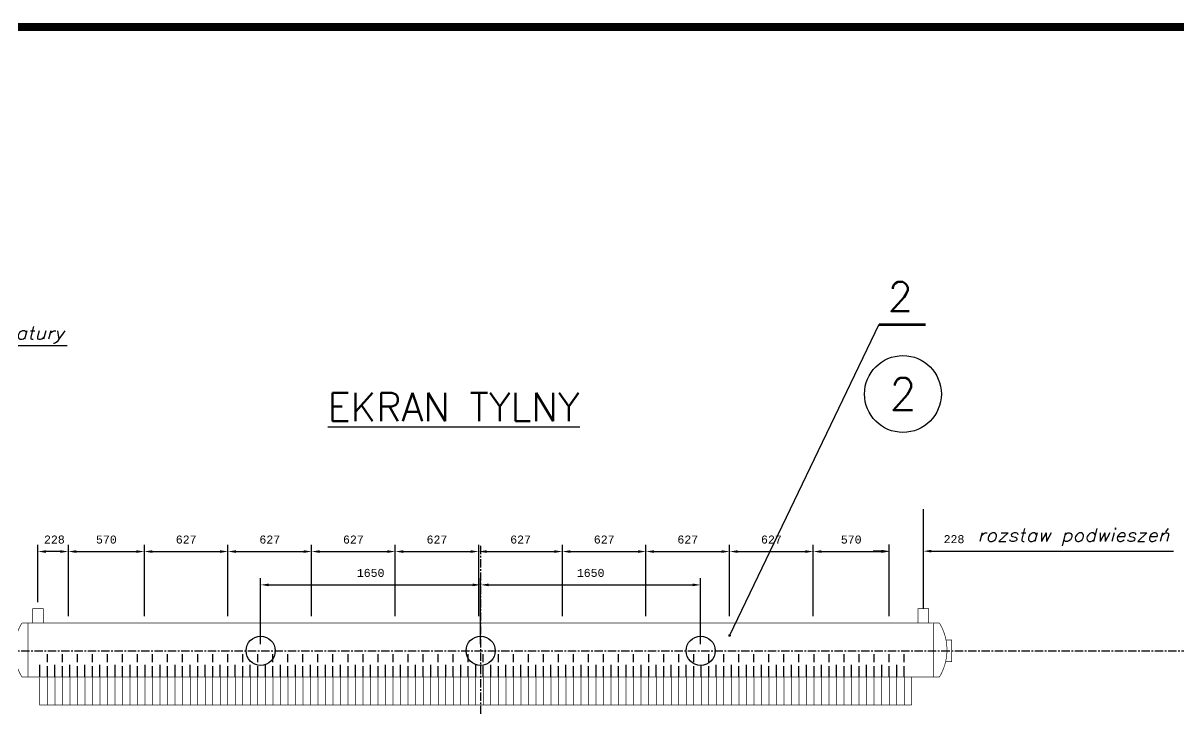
# Model space of a CAD drawing. Extents: x 13210 to 94108, y -7390 to 36310.
# Drawn here: x 37012 to 45680, y 31170 to 36310 of the extents above; entities that cross this region are included whole.
import ezdxf
from ezdxf.enums import TextEntityAlignment as Align

# ---------------------------------------------------------------- set-up
doc = ezdxf.new("R2010")
doc.units = 0
doc.header["$MEASUREMENT"] = 0
doc.header["$PDMODE"] = 3
doc.linetypes.add('CENTERX2', pattern=[100, 62.5, -12.5, 12.5, -12.5])
doc.linetypes.add('DASHEDX2', pattern=[1.5, 1, -0.5])
doc.layers.get('0').update_dxf_attribs({"linetype": 'CONTINUOUS'})
doc.layers.get('DEFPOINTS').update_dxf_attribs({"linetype": 'CONTINUOUS'})
for name, color, linetype in [('LINIE', 7, 'DASHEDX2'), ('NUMERY-KOL', 4, 'CONTINUOUS'), ('NUMERY-ODN', 2, 'CONTINUOUS'), ('POZIOMY', 7, 'CONTINUOUS'), ('RAMKA', 7, 'CONTINUOUS'), ('ROZWINIECIE', 3, 'CONTINUOUS'), ('WYMIAR1', 7, 'CONTINUOUS'), ('X-X', 1, 'CONTINUOUS')]:
    doc.layers.add(name, color=color, linetype=linetype)
doc.styles.add('MONOTXT', font='monotxt')
doc.styles.add('ROMANS', font='romans')
doc.styles.get("Standard").update_dxf_attribs({"font": 'romans.shx'})
doc.dimstyles.new('KWA', dxfattribs={"dimscale": 20, "dimtxt": 3, "dimasz": 3, "dimexe": 2.5, "dimexo": 2.5, "dimgap": 1.5, "dimtad": 0, "dimtih": 1, "dimtoh": 1, "dimdsep": 46, "dimtxsty": 'Standard', "dimcen": -3, "dimdle": 1.25, "dimadec": 0, "dimazin": 0, "dimtfac": 0.75, "dimtofl": 0, "dimtmove": 2, "dimatfit": 3, "dimfxl": 0, "dimtvp": 1.5, "dimtolj": 1, "dimtzin": 12, "dimarcsym": 0})

# ---------------------------------------------------------------- blocks, each defined once
blk = doc.blocks.new('LI2')
at = {"layer": 'ROZWINIECIE'}
for p, q in [((0, 112.3), (0, 172.3)), ((0, 0), (0, 82.3))]:
    blk.add_line(p, q, dxfattribs=at)
blk = doc.blocks.new('P2')
at = {"layer": 'ROZWINIECIE'}
blk.add_line((0, 0), (0, 92.3), dxfattribs=at)
blk = doc.blocks.new('PM')
at = {"layer": 'ROZWINIECIE', "const_width": 5}
blk.add_lwpolyline([(0, 0), (0, 207.7)], dxfattribs=at)
blk = doc.blocks.new('*D147')
at = {"color": 0, "linetype": 'ByBlock'}
for p, q in [((42937, 31864.1), (42937, 32399)), ((42997, 32349), (43447, 32349)), ((43507, 31864.1), (43507, 32399))]:
    blk.add_line(p, q, dxfattribs=at)
for points in [[(42997, 32359), (42997, 32339), (42937, 32349)], [(43447, 32359), (43447, 32339), (43507, 32349)]]:
    blk.add_solid(points, dxfattribs=at)
at = {"layer": 'DEFPOINTS', "color": 0, "linetype": 'ByBlock'}
for p in [(43507, 32349), (42937, 31814.1), (43507, 31814.1)]:
    blk.add_point(p, dxfattribs=at)
at = {"color": 0, "linetype": 'ByBlock', "style": 'MONOTXT'}
blk.add_text('570', height=60, dxfattribs=at).set_placement((43222, 32439), align=Align.MIDDLE_CENTER)
blk = doc.blocks.new('*D146')
at = {"color": 0, "linetype": 'ByBlock'}
for p, q in [((42310, 31864.1), (42310, 32399)), ((42370, 32349), (42877, 32349)), ((42937, 31864.1), (42937, 32399))]:
    blk.add_line(p, q, dxfattribs=at)
for points in [[(42370, 32359), (42370, 32339), (42310, 32349)], [(42877, 32359), (42877, 32339), (42937, 32349)]]:
    blk.add_solid(points, dxfattribs=at)
at = {"layer": 'DEFPOINTS', "color": 0, "linetype": 'ByBlock'}
for p in [(42937, 32349), (42310, 31814.1), (42937, 31814.1)]:
    blk.add_point(p, dxfattribs=at)
at = {"color": 0, "linetype": 'ByBlock', "style": 'MONOTXT'}
blk.add_text('627', height=60, dxfattribs=at).set_placement((42623.5, 32439), align=Align.MIDDLE_CENTER)
blk = doc.blocks.new('*D145')
at = {"color": 0, "linetype": 'ByBlock'}
for p, q in [((41683, 31864.1), (41683, 32399)), ((41743, 32349), (42250, 32349)), ((42310, 31864.1), (42310, 32399))]:
    blk.add_line(p, q, dxfattribs=at)
for points in [[(41743, 32359), (41743, 32339), (41683, 32349)], [(42250, 32359), (42250, 32339), (42310, 32349)]]:
    blk.add_solid(points, dxfattribs=at)
at = {"layer": 'DEFPOINTS', "color": 0, "linetype": 'ByBlock'}
for p in [(42310, 32349), (41683, 31814.1), (42310, 31814.1)]:
    blk.add_point(p, dxfattribs=at)
at = {"color": 0, "linetype": 'ByBlock', "style": 'MONOTXT'}
blk.add_text('627', height=60, dxfattribs=at).set_placement((41996.5, 32439), align=Align.MIDDLE_CENTER)
blk = doc.blocks.new('*D144')
at = {"color": 0, "linetype": 'ByBlock'}
for p, q in [((41056, 31864.1), (41056, 32399)), ((41116, 32349), (41623, 32349)), ((41683, 31864.1), (41683, 32399))]:
    blk.add_line(p, q, dxfattribs=at)
for points in [[(41116, 32359), (41116, 32339), (41056, 32349)], [(41623, 32359), (41623, 32339), (41683, 32349)]]:
    blk.add_solid(points, dxfattribs=at)
at = {"layer": 'DEFPOINTS', "color": 0, "linetype": 'ByBlock'}
for p in [(41683, 32349), (41056, 31814.1), (41683, 31814.1)]:
    blk.add_point(p, dxfattribs=at)
at = {"color": 0, "linetype": 'ByBlock', "style": 'MONOTXT'}
blk.add_text('627', height=60, dxfattribs=at).set_placement((41369.5, 32439), align=Align.MIDDLE_CENTER)
blk = doc.blocks.new('*D143')
at = {"color": 0, "linetype": 'ByBlock'}
for p, q in [((40429, 31864.1), (40429, 32399)), ((40489, 32349), (40996, 32349)), ((41056, 31864.1), (41056, 32399))]:
    blk.add_line(p, q, dxfattribs=at)
for points in [[(40489, 32359), (40489, 32339), (40429, 32349)], [(40996, 32359), (40996, 32339), (41056, 32349)]]:
    blk.add_solid(points, dxfattribs=at)
at = {"layer": 'DEFPOINTS', "color": 0, "linetype": 'ByBlock'}
for p in [(41056, 32349), (40429, 31814.1), (41056, 31814.1)]:
    blk.add_point(p, dxfattribs=at)
at = {"color": 0, "linetype": 'ByBlock', "style": 'MONOTXT'}
blk.add_text('627', height=60, dxfattribs=at).set_placement((40742.5, 32439), align=Align.MIDDLE_CENTER)
blk = doc.blocks.new('*D142')
at = {"color": 0, "linetype": 'ByBlock'}
for p, q in [((39802, 31864.1), (39802, 32399)), ((39862, 32349), (40369, 32349)), ((40429, 31864.1), (40429, 32399))]:
    blk.add_line(p, q, dxfattribs=at)
for points in [[(39862, 32359), (39862, 32339), (39802, 32349)], [(40369, 32359), (40369, 32339), (40429, 32349)]]:
    blk.add_solid(points, dxfattribs=at)
at = {"layer": 'DEFPOINTS', "color": 0, "linetype": 'ByBlock'}
for p in [(40429, 32349), (39802, 31814.1), (40429, 31814.1)]:
    blk.add_point(p, dxfattribs=at)
at = {"color": 0, "linetype": 'ByBlock', "style": 'MONOTXT'}
blk.add_text('627', height=60, dxfattribs=at).set_placement((40115.5, 32439), align=Align.MIDDLE_CENTER)
blk = doc.blocks.new('*D141')
at = {"color": 0, "linetype": 'ByBlock'}
for p, q in [((39175, 31864.1), (39175, 32399)), ((39235, 32349), (39742, 32349)), ((39802, 31864.1), (39802, 32399))]:
    blk.add_line(p, q, dxfattribs=at)
for points in [[(39235, 32359), (39235, 32339), (39175, 32349)], [(39742, 32359), (39742, 32339), (39802, 32349)]]:
    blk.add_solid(points, dxfattribs=at)
at = {"layer": 'DEFPOINTS', "color": 0, "linetype": 'ByBlock'}
for p in [(39802, 32349), (39175, 31814.1), (39802, 31814.1)]:
    blk.add_point(p, dxfattribs=at)
at = {"color": 0, "linetype": 'ByBlock', "style": 'MONOTXT'}
blk.add_text('627', height=60, dxfattribs=at).set_placement((39488.5, 32439), align=Align.MIDDLE_CENTER)
blk = doc.blocks.new('*D140')
at = {"color": 0, "linetype": 'ByBlock'}
for p, q in [((38548, 31864.1), (38548, 32399)), ((38608, 32349), (39115, 32349)), ((39175, 31864.1), (39175, 32399))]:
    blk.add_line(p, q, dxfattribs=at)
for points in [[(38608, 32359), (38608, 32339), (38548, 32349)], [(39115, 32359), (39115, 32339), (39175, 32349)]]:
    blk.add_solid(points, dxfattribs=at)
at = {"layer": 'DEFPOINTS', "color": 0, "linetype": 'ByBlock'}
for p in [(39175, 32349), (38548, 31814.1), (39175, 31814.1)]:
    blk.add_point(p, dxfattribs=at)
at = {"color": 0, "linetype": 'ByBlock', "style": 'MONOTXT'}
blk.add_text('627', height=60, dxfattribs=at).set_placement((38861.5, 32439), align=Align.MIDDLE_CENTER)
blk = doc.blocks.new('*D139')
at = {"color": 0, "linetype": 'ByBlock'}
for p, q in [((37921, 31864.1), (37921, 32399)), ((37981, 32349), (38488, 32349)), ((38548, 31864.1), (38548, 32399))]:
    blk.add_line(p, q, dxfattribs=at)
for points in [[(37981, 32359), (37981, 32339), (37921, 32349)], [(38488, 32359), (38488, 32339), (38548, 32349)]]:
    blk.add_solid(points, dxfattribs=at)
at = {"layer": 'DEFPOINTS', "color": 0, "linetype": 'ByBlock'}
for p in [(38548, 32349), (37921, 31814.1), (38548, 31814.1)]:
    blk.add_point(p, dxfattribs=at)
at = {"color": 0, "linetype": 'ByBlock', "style": 'MONOTXT'}
blk.add_text('627', height=60, dxfattribs=at).set_placement((38234.5, 32439), align=Align.MIDDLE_CENTER)
blk = doc.blocks.new('*D138')
at = {"color": 0, "linetype": 'ByBlock'}
for p, q in [((37351, 31864.1), (37351, 32399)), ((37411, 32349), (37861, 32349)), ((37921, 31864.1), (37921, 32399))]:
    blk.add_line(p, q, dxfattribs=at)
for points in [[(37411, 32359), (37411, 32339), (37351, 32349)], [(37861, 32359), (37861, 32339), (37921, 32349)]]:
    blk.add_solid(points, dxfattribs=at)
at = {"layer": 'DEFPOINTS', "color": 0, "linetype": 'ByBlock'}
for p in [(37921, 32349), (37351, 31814.1), (37921, 31814.1)]:
    blk.add_point(p, dxfattribs=at)
at = {"color": 0, "linetype": 'ByBlock', "style": 'MONOTXT'}
blk.add_text('570', height=60, dxfattribs=at).set_placement((37636, 32439), align=Align.MIDDLE_CENTER)
blk = doc.blocks.new('*D137')
at = {"color": 0, "linetype": 'ByBlock'}
for p, q in [((37123, 31970), (37123, 32399)), ((37291, 32349), (37183, 32349)), ((37351, 31864.1), (37351, 32399))]:
    blk.add_line(p, q, dxfattribs=at)
for points in [[(37183, 32359), (37183, 32339), (37123, 32349)], [(37291, 32359), (37291, 32339), (37351, 32349)]]:
    blk.add_solid(points, dxfattribs=at)
at = {"layer": 'DEFPOINTS', "color": 0, "linetype": 'ByBlock'}
for p in [(37123, 32349), (37123, 31920), (37351, 31814.1)]:
    blk.add_point(p, dxfattribs=at)
at = {"color": 0, "linetype": 'ByBlock', "style": 'MONOTXT'}
blk.add_text('228', height=60, dxfattribs=at).set_placement((37246, 32439), align=Align.MIDDLE_CENTER)
blk = doc.blocks.new('*D136')
at = {"color": 0, "linetype": 'ByBlock'}
for p, q in [((40443, 31655), (40443, 32149)), ((40503, 32099), (42033, 32099)), ((42093, 31655), (42093, 32149))]:
    blk.add_line(p, q, dxfattribs=at)
for points in [[(40503, 32109), (40503, 32089), (40443, 32099)], [(42033, 32109), (42033, 32089), (42093, 32099)]]:
    blk.add_solid(points, dxfattribs=at)
at = {"layer": 'DEFPOINTS', "color": 0, "linetype": 'ByBlock'}
for p in [(42093, 32099), (40443, 31605), (42093, 31605)]:
    blk.add_point(p, dxfattribs=at)
at = {"color": 0, "linetype": 'ByBlock', "style": 'MONOTXT'}
blk.add_text('1650', height=60, dxfattribs=at).set_placement((41268, 32189), align=Align.MIDDLE_CENTER)
blk = doc.blocks.new('*D135')
at = {"color": 0, "linetype": 'ByBlock'}
for p, q in [((38793, 31655), (38793, 32149)), ((38853, 32099), (40383, 32099)), ((40443, 31655), (40443, 32149))]:
    blk.add_line(p, q, dxfattribs=at)
for points in [[(38853, 32109), (38853, 32089), (38793, 32099)], [(40383, 32109), (40383, 32089), (40443, 32099)]]:
    blk.add_solid(points, dxfattribs=at)
at = {"layer": 'DEFPOINTS', "color": 0, "linetype": 'ByBlock'}
for p in [(40443, 32099), (38793, 31605), (40443, 31605)]:
    blk.add_point(p, dxfattribs=at)
at = {"color": 0, "linetype": 'ByBlock', "style": 'MONOTXT'}
blk.add_text('1650', height=60, dxfattribs=at).set_placement((39618, 32189), align=Align.MIDDLE_CENTER)
blk = doc.blocks.new('*D134')
at = {"color": 0, "linetype": 'ByBlock'}
for p, q in [((43447, 32352), (43387, 32352)), ((43507, 32329), (43507, 32402)), ((43763, 32316), (43763, 32402)), ((43823, 32352), (43883, 32352)), ((43883, 32352), (44073, 32352))]:
    blk.add_line(p, q, dxfattribs=at)
for points in [[(43447, 32362), (43447, 32342), (43507, 32352)], [(43823, 32362), (43823, 32342), (43763, 32352)]]:
    blk.add_solid(points, dxfattribs=at)
at = {"layer": 'DEFPOINTS', "color": 0, "linetype": 'ByBlock'}
for p in [(43763, 32352), (43507, 32279), (43763, 32266)]:
    blk.add_point(p, dxfattribs=at)
at = {"color": 0, "linetype": 'ByBlock', "style": 'MONOTXT'}
blk.add_text('228', height=60, dxfattribs=at).set_placement((43993, 32442), align=Align.MIDDLE_CENTER)

msp = doc.modelspace()

# ---------------------------------------------------------------- linework, layer by layer
at = {"layer": 'LINIE', "linetype": 'CENTERX2'}
for p, q in [((40443, 32391.88801), (40443, 18948)), ((40443, 32391.88801), (40443, 27298)), ((16197.95659, 31605), (49950, 31605))]:
    msp.add_line(p, q, dxfattribs=at)
at = {"layer": 'NUMERY-KOL'}
msp.add_circle((43610, 33530), 288, dxfattribs=at)
at = {"layer": 'NUMERY-ODN'}
msp.add_line((43430, 34050), (42310, 31720), dxfattribs=at)
at = {"layer": 'NUMERY-ODN', "const_width": 20}
msp.add_lwpolyline([(43780, 34050), (43430, 34050), (43450, 34050)], dxfattribs=at)
at = {"layer": 'NUMERY-ODN', "const_width": 10}
msp.add_lwpolyline([(42305, 31720, 1), (42315, 31720, 1)], format="xyb", close=True, dxfattribs=at)
at = {"layer": 'RAMKA', "linetype": 'Continuous', "const_width": 60}
msp.add_lwpolyline([(13240, 36280), (94070, 36280), (94070, -7360), (13240, -7360)], close=True, dxfattribs=at)
at = {"layer": 'ROZWINIECIE', "const_width": 5}
for points in [[(37163, 31814.13845), (37163, 31920), (37083, 31920), (37083, 31814.13845)], [(43723, 31814.13845), (43723, 31920), (43803, 31920), (43803, 31814.13845)], [(43676, 31200), (43676, 31407.73845)], [(43676, 31197.73845), (37137, 31197.73845)]]:
    msp.add_lwpolyline(points, dxfattribs=at)
at = {"layer": 'ROZWINIECIE', "linetype": 'Continuous', "const_width": 5}
for points in [[(37047.9, 31814.13845), (37002.39229, 31814.13845, 0.2808331526), (37003, 31407.73845), (37047.9, 31407.73845)], [(37994.38714, 31814.13845), (37047.9, 31814.13845, 0.4468378444)], [(37094.96597, 31814.13845), (42937.86137, 31814.13845, -0.2760108402)], [(42891.61286, 31814.13845), (43832.44421, 31814.13845, -0.4468378444)], [(43838.1, 31814.13845), (43883.60771, 31814.13845, -0.2808331526), (43883, 31407.73845), (43838.1, 31407.73845)]]:
    msp.add_lwpolyline(points, format="xyb", dxfattribs=at)
for points in [[(37047.9, 31815.13845), (37047.9, 31611.93845), (37047.9, 31407.73845)], [(43838.1, 31815.13845), (43838.1, 31611.93845), (43838.1, 31407.73845)], [(43930.46403, 31524.06155), (43975, 31524.06155), (43975, 31685.93845), (43933, 31685.93845)], [(43838.1, 31407.73845), (37042.53161, 31407.72965)]]:
    msp.add_lwpolyline(points, dxfattribs=at)
at = {"layer": 'ROZWINIECIE', "linetype": 'Continuous'}
for centre in [(38793, 31605), (40443, 31605), (42093, 31605)]:
    msp.add_circle(centre, 109.55, dxfattribs=at)
at = {"layer": 'WYMIAR1'}
for p, q in [((35873, 33893), (37342, 33893)), ((43763, 31920), (43763, 32668)), ((44073, 32352), (45640, 32352))]:
    msp.add_line(p, q, dxfattribs=at)

# ---------------------------------------------------------------- block references
at = {"layer": 'ROZWINIECIE', "xscale": -1}
for name, p in [('LI2', (37193.37069, 31407.73845)), ('LI2', (37306.11207, 31407.73845)), ('LI2', (37418.85345, 31407.73845)), ('LI2', (37531.59483, 31407.73845)), ('LI2', (37644.33621, 31407.73845)), ('LI2', (37757.07759, 31407.73845)), ('LI2', (37869.81897, 31407.73845)), ('LI2', (37982.56034, 31407.73845)), ('LI2', (38095.30172, 31407.73845)), ('LI2', (38208.0431, 31407.73845)), ('LI2', (38320.78448, 31407.73845)), ('LI2', (38433.52586, 31407.73845)), ('LI2', (38546.26724, 31407.73845)), ('LI2', (38659.00862, 31407.73845)), ('LI2', (38771.75, 31407.73845)), ('LI2', (38884.49138, 31407.73845)), ('LI2', (38997.23276, 31407.73845)), ('LI2', (39109.97414, 31407.73845)), ('LI2', (39222.71552, 31407.73845)), ('LI2', (39335.4569, 31407.73845)), ('LI2', (39448.19828, 31407.73845)), ('LI2', (39560.93966, 31407.73845)), ('LI2', (39673.68103, 31407.73845)), ('LI2', (39786.42241, 31407.73845)), ('LI2', (39899.16379, 31407.73845)), ('LI2', (40011.90517, 31407.73845)), ('LI2', (40124.64655, 31407.73845)), ('LI2', (40237.38793, 31407.73845)), ('LI2', (40350.12931, 31407.73845)), ('LI2', (40462.87069, 31407.73845)), ('LI2', (40575.61207, 31407.73845)), ('LI2', (40688.35345, 31407.73845)), ('LI2', (40801.09483, 31407.73845)), ('LI2', (40913.83621, 31407.73845)), ('LI2', (41026.57759, 31407.73845)), ('LI2', (41139.31897, 31407.73845)), ('LI2', (41252.06034, 31407.73845)), ('LI2', (41364.80172, 31407.73845)), ('LI2', (41477.5431, 31407.73845)), ('LI2', (41590.28448, 31407.73845)), ('LI2', (41703.02586, 31407.73845)), ('LI2', (41815.76724, 31407.73845)), ('LI2', (41928.50862, 31407.73845)), ('LI2', (42041.25, 31407.73845)), ('LI2', (42153.99138, 31407.73845)), ('LI2', (42266.73276, 31407.73845)), ('LI2', (42379.47414, 31407.73845)), ('LI2', (42492.21552, 31407.73845)), ('LI2', (42604.9569, 31407.73845)), ('LI2', (42717.69828, 31407.73845)), ('LI2', (42830.43966, 31407.73845)), ('LI2', (42943.18103, 31407.73845)), ('LI2', (43055.92241, 31407.73845)), ('LI2', (43168.66379, 31407.73845)), ('LI2', (43281.40517, 31407.73845)), ('LI2', (43394.14655, 31407.73845)), ('LI2', (43506.88793, 31407.73845)), ('LI2', (43619.62931, 31407.73845)), ('P2', (37137, 31407.73845)), ('P2', (37249.74138, 31407.73845)), ('P2', (37362.48276, 31407.73845)), ('P2', (37475.22414, 31407.73845)), ('P2', (37587.96552, 31407.73845)), ('P2', (37700.7069, 31407.73845)), ('P2', (37813.44828, 31407.73845)), ('P2', (37926.18966, 31407.73845)), ('P2', (38038.93103, 31407.73845)), ('P2', (38151.67241, 31407.73845)), ('P2', (38264.41379, 31407.73845)), ('P2', (38377.15517, 31407.73845)), ('P2', (38489.89655, 31407.73845)), ('P2', (38602.63793, 31407.73845)), ('P2', (38715.37931, 31407.73845)), ('P2', (38828.12069, 31407.73845)), ('P2', (38940.86207, 31407.73845)), ('P2', (39053.60345, 31407.73845)), ('P2', (39166.34483, 31407.73845)), ('P2', (39279.08621, 31407.73845)), ('P2', (39391.82759, 31407.73845)), ('P2', (39504.56897, 31407.73845)), ('P2', (39617.31034, 31407.73845)), ('P2', (39730.05172, 31407.73845)), ('P2', (39842.7931, 31407.73845)), ('P2', (39955.53448, 31407.73845)), ('P2', (40068.27586, 31407.73845)), ('P2', (40181.01724, 31407.73845)), ('P2', (40293.75862, 31407.73845)), ('P2', (40406.5, 31407.73845)), ('P2', (40519.24138, 31407.73845)), ('P2', (40631.98276, 31407.73845)), ('P2', (40744.72414, 31407.73845)), ('P2', (40857.46552, 31407.73845)), ('P2', (40970.2069, 31407.73845)), ('P2', (41082.94828, 31407.73845)), ('P2', (41195.68966, 31407.73845)), ('P2', (41308.43103, 31407.73845)), ('P2', (41421.17241, 31407.73845)), ('P2', (41533.91379, 31407.73845)), ('P2', (41646.65517, 31407.73845)), ('P2', (41759.39655, 31407.73845)), ('P2', (41872.13793, 31407.73845)), ('P2', (41984.87931, 31407.73845)), ('P2', (42097.62069, 31407.73845)), ('P2', (42210.36207, 31407.73845)), ('P2', (42323.10345, 31407.73845)), ('P2', (42435.84483, 31407.73845)), ('P2', (42548.58621, 31407.73845)), ('P2', (42661.32759, 31407.73845)), ('P2', (42774.06897, 31407.73845)), ('P2', (42886.81034, 31407.73845)), ('P2', (42999.55172, 31407.73845)), ('P2', (43112.2931, 31407.73845)), ('P2', (43225.03448, 31407.73845)), ('P2', (43337.77586, 31407.73845)), ('P2', (43450.51724, 31407.73845)), ('P2', (43563.25862, 31407.73845)), ('PM', (37136.62546, 31197.25597)), ('PM', (37193.37069, 31200)), ('PM', (37249.74138, 31200)), ('PM', (37306.11207, 31200)), ('PM', (37362.48276, 31200)), ('PM', (37418.85345, 31200)), ('PM', (37475.22414, 31200)), ('PM', (37531.59483, 31200)), ('PM', (37587.96552, 31200)), ('PM', (37644.33621, 31200)), ('PM', (37700.7069, 31200)), ('PM', (37757.07759, 31200)), ('PM', (37813.44828, 31200)), ('PM', (37869.81897, 31200)), ('PM', (37926.18966, 31200)), ('PM', (37982.56034, 31200)), ('PM', (38038.93103, 31200)), ('PM', (38095.30172, 31200)), ('PM', (38151.67241, 31200)), ('PM', (38208.0431, 31200)), ('PM', (38264.41379, 31200)), ('PM', (38320.78448, 31200)), ('PM', (38377.15517, 31200)), ('PM', (38433.52586, 31200)), ('PM', (38489.89655, 31200)), ('PM', (38546.26724, 31200)), ('PM', (38602.63793, 31200)), ('PM', (38659.00862, 31200)), ('PM', (38715.37931, 31200)), ('PM', (38771.75, 31200)), ('PM', (38828.12069, 31200)), ('PM', (38884.49138, 31200)), ('PM', (38940.86207, 31200)), ('PM', (38997.23276, 31200)), ('PM', (39053.60345, 31200)), ('PM', (39109.97414, 31200)), ('PM', (39166.34483, 31200)), ('PM', (39222.71552, 31200)), ('PM', (39279.08621, 31200)), ('PM', (39335.4569, 31200)), ('PM', (39391.82759, 31200)), ('PM', (39448.19828, 31200)), ('PM', (39504.56897, 31200)), ('PM', (39560.93966, 31200)), ('PM', (39617.31034, 31200)), ('PM', (39673.68103, 31200)), ('PM', (39730.05172, 31200)), ('PM', (39786.42241, 31200)), ('PM', (39842.7931, 31200)), ('PM', (39899.16379, 31200)), ('PM', (39955.53448, 31200)), ('PM', (40011.90517, 31200)), ('PM', (40068.27586, 31200)), ('PM', (40124.64655, 31200)), ('PM', (40181.01724, 31200)), ('PM', (40237.38793, 31200)), ('PM', (40293.75862, 31200)), ('PM', (40350.12931, 31200)), ('PM', (40406.5, 31200)), ('PM', (40462.87069, 31200)), ('PM', (40519.24138, 31200)), ('PM', (40575.61207, 31200)), ('PM', (40631.98276, 31200)), ('PM', (40688.35345, 31200)), ('PM', (40744.72414, 31200)), ('PM', (40801.09483, 31200)), ('PM', (40857.46552, 31200)), ('PM', (40913.83621, 31200)), ('PM', (40970.2069, 31200)), ('PM', (41026.57759, 31200)), ('PM', (41082.94828, 31200)), ('PM', (41139.31897, 31200)), ('PM', (41195.68966, 31200)), ('PM', (41252.06034, 31200)), ('PM', (41308.43103, 31200)), ('PM', (41364.80172, 31200)), ('PM', (41421.17241, 31200)), ('PM', (41477.5431, 31200)), ('PM', (41533.91379, 31200)), ('PM', (41590.28448, 31200)), ('PM', (41646.65517, 31200)), ('PM', (41703.02586, 31200)), ('PM', (41759.39655, 31200)), ('PM', (41815.76724, 31200)), ('PM', (41872.13793, 31200)), ('PM', (41928.50862, 31200)), ('PM', (41984.87931, 31200)), ('PM', (42041.25, 31200)), ('PM', (42097.62069, 31200)), ('PM', (42153.99138, 31200)), ('PM', (42210.36207, 31200)), ('PM', (42266.73276, 31200)), ('PM', (42323.10345, 31200)), ('PM', (42379.47414, 31200)), ('PM', (42435.84483, 31200)), ('PM', (42492.21552, 31200)), ('PM', (42548.58621, 31200)), ('PM', (42604.9569, 31200)), ('PM', (42661.32759, 31200)), ('PM', (42717.69828, 31200)), ('PM', (42774.06897, 31200)), ('PM', (42830.43966, 31200)), ('PM', (42886.81034, 31200)), ('PM', (42943.18103, 31200)), ('PM', (42999.55172, 31200)), ('PM', (43055.92241, 31200)), ('PM', (43112.2931, 31200)), ('PM', (43168.66379, 31200)), ('PM', (43225.03448, 31200)), ('PM', (43281.40517, 31200)), ('PM', (43337.77586, 31200)), ('PM', (43394.14655, 31200)), ('PM', (43450.51724, 31200)), ('PM', (43506.88793, 31200)), ('PM', (43563.25862, 31200)), ('PM', (43619.62931, 31200))]:
    msp.add_blockref(name, p, dxfattribs=at)

# ---------------------------------------------------------------- texts
at = {"layer": 'NUMERY-KOL', "style": 'ROMANS'}
msp.add_text('2', height=240, dxfattribs=at).set_placement((43610, 33530), align=Align.MIDDLE)
at = {"layer": 'NUMERY-ODN', "style": 'ROMANS'}
msp.add_text('2', height=220, dxfattribs=at).set_placement((43590, 34150), align=Align.CENTER)
at = {"layer": 'POZIOMY', "style": 'ROMANS', "oblique": 15}
for s, height, p, p2 in [('pomiar temperatury', 95.6962025, (35877, 33940), (37317, 33940)), ('rozstaw podwieszeń', 96.9230769, (44168, 32423.86486), (45608, 32423.86486))]:
    msp.add_text(s, height=height, dxfattribs=at).set_placement(p, p2, align=Align.ALIGNED)
at = {"layer": 'X-X', "style": 'ROMANS'}
msp.add_text('%%uEKRAN TYLNY', height=212, dxfattribs=at).set_placement((39296, 33326))

# ---------------------------------------------------------------- dimensions: what is measured, and where the dimension line sits
at = {"layer": 'WYMIAR1'}
dim = msp.add_linear_dim(base=(37123, 32349), p1=(37351, 31814.13845), p2=(37123, 31920), text='228', dimstyle='KWA', dxfattribs=at)
dim.commit()
dim.dimension.update_dxf_attribs({"geometry": '*D137', "text_midpoint": (37246, 32439), "dimtype": 128})
dim = msp.add_aligned_dim(p1=(37351, 31814.13845), p2=(37921, 31814.13845), distance=534.86155, dimstyle='KWA', dxfattribs=at)
dim.commit()
dim.dimension.update_dxf_attribs({"geometry": '*D138', "text_midpoint": (37636, 32439)})
for base, p1, p2, picture, middle in [((38548, 32349), (37921, 31814.13845), (38548, 31814.13845), '*D139', (38234.5, 32439)), ((39175, 32349), (38548, 31814.13845), (39175, 31814.13845), '*D140', (38861.5, 32439)), ((39802, 32349), (39175, 31814.13845), (39802, 31814.13845), '*D141', (39488.5, 32439)), ((40429, 32349), (39802, 31814.13845), (40429, 31814.13845), '*D142', (40115.5, 32439)), ((41056, 32349), (40429, 31814.13845), (41056, 31814.13845), '*D143', (40742.5, 32439)), ((41683, 32349), (41056, 31814.13845), (41683, 31814.13845), '*D144', (41369.5, 32439)), ((42310, 32349), (41683, 31814.13845), (42310, 31814.13845), '*D145', (41996.5, 32439)), ((42937, 32349), (42310, 31814.13845), (42937, 31814.13845), '*D146', (42623.5, 32439)), ((43507, 32349), (42937, 31814.13845), (43507, 31814.13845), '*D147', (43222, 32439)), ((40443, 32099), (38793, 31605), (40443, 31605), '*D135', (39618, 32189)), ((42093, 32099), (40443, 31605), (42093, 31605), '*D136', (41268, 32189))]:
    dim = msp.add_linear_dim(base=base, p1=p1, p2=p2, dimstyle='KWA', dxfattribs=at)
    dim.commit()
    dim.dimension.update_dxf_attribs({"geometry": picture, "text_midpoint": middle})
dim = msp.add_linear_dim(base=(43763, 32352), p1=(43507, 32279), p2=(43763, 32266), text='228', dimstyle='KWA', dxfattribs=at)
dim.commit()
dim.dimension.update_dxf_attribs({"geometry": '*D134', "text_midpoint": (43993, 32442)})

doc.saveas('drawing.dxf')
